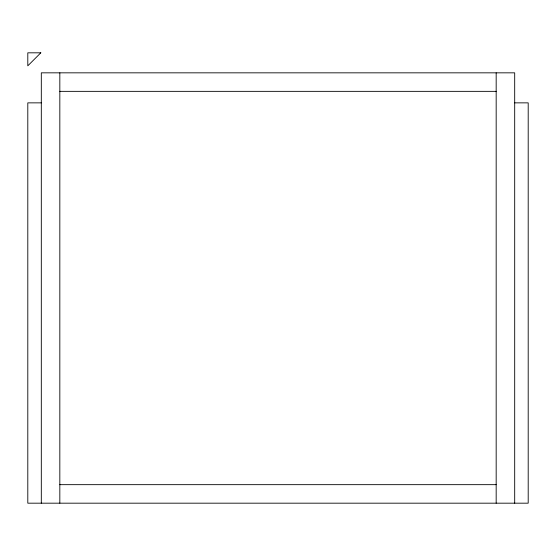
<?xml version="1.0" encoding="UTF-8"?>
<svg xmlns="http://www.w3.org/2000/svg" width="556" height="556" viewBox="0 0 556 556"><rect width="100%" height="100%" fill="white"/><g stroke="black" fill="none" stroke-linecap="round" stroke-linejoin="round"><path stroke-width="0.83" d="M59.826 91.351L496.174 91.351M41.311 102.86L27.8 102.86L27.8 503.18L528.2 503.18L528.2 102.86L514.689 102.86M59.826 484.665L496.174 484.665M514.689 503.18L514.689 72.836L41.311 72.836L41.311 503.18M496.174 72.836L496.174 503.18M59.826 72.836L59.826 503.18M40.81 52.82L27.8 65.83L27.8 52.82L40.81 52.82"/></g></svg>
